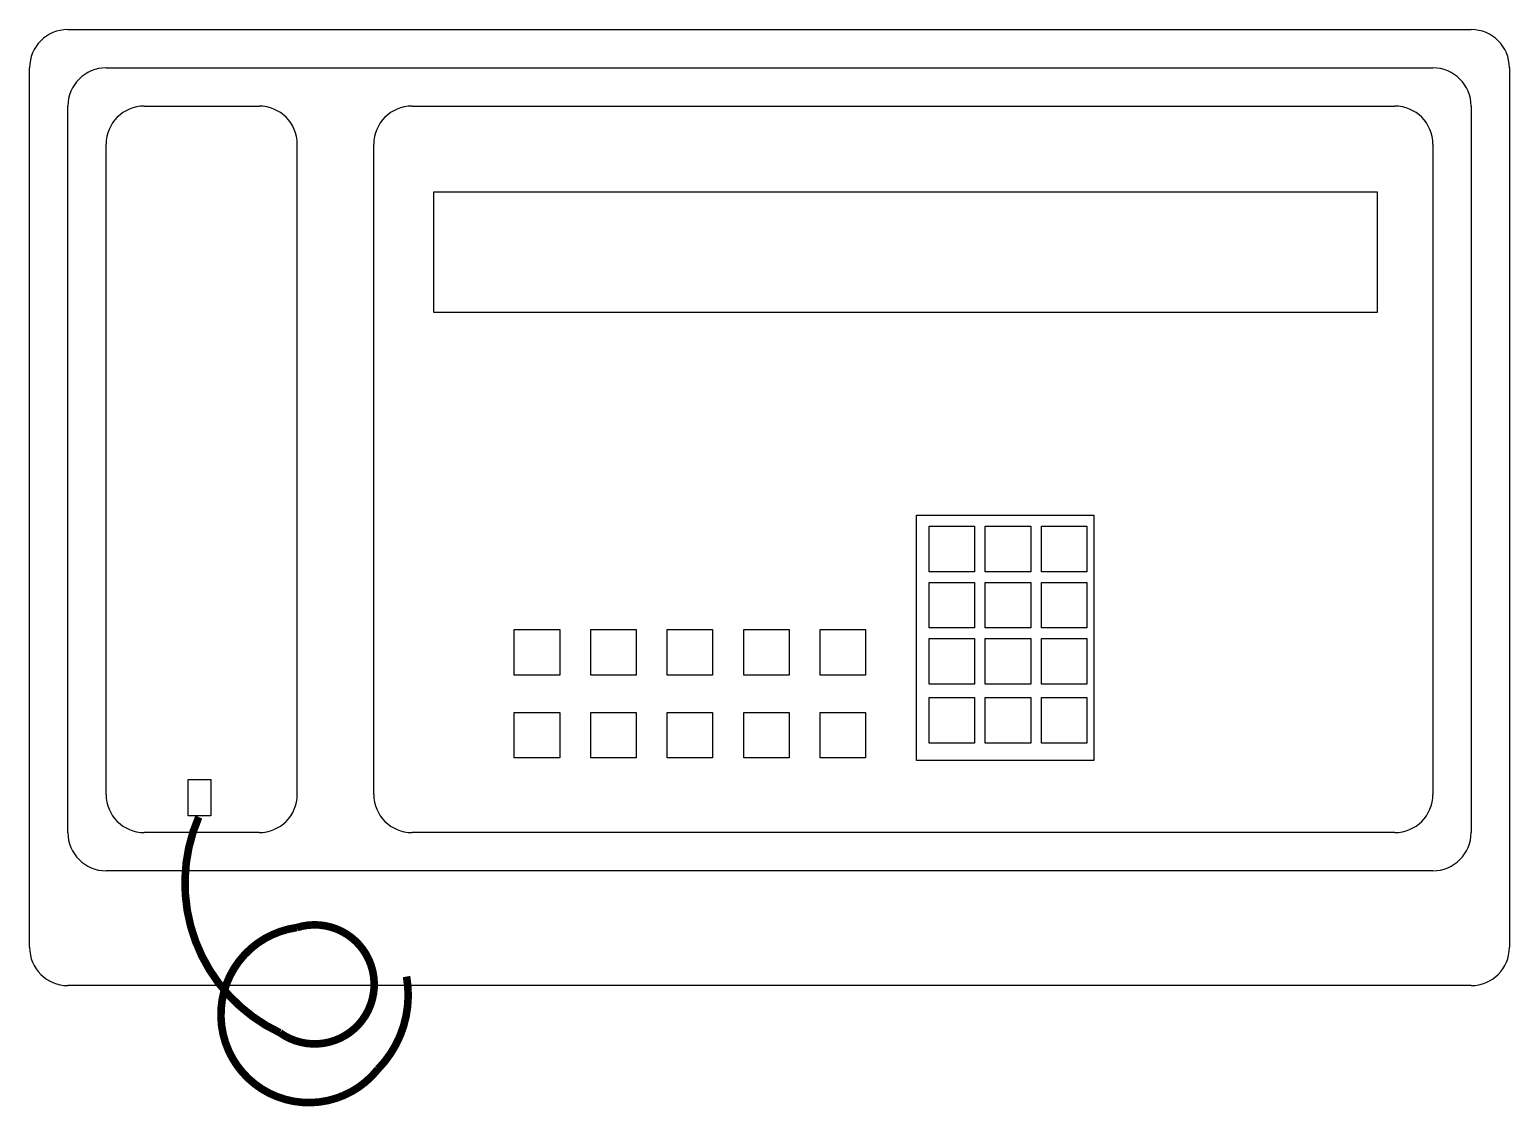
# Model space of a CAD drawing. Extents: x 6.649 to 7.036, y 22.331 to 22.613.
import ezdxf

# ---------------------------------------------------------------- set-up
doc = ezdxf.new("R2010")
doc.units = 0
doc.layers.get('0').update_dxf_attribs({"linetype": 'CONTINUOUS'})

msp = doc.modelspace()

# ---------------------------------------------------------------- linework, layer by layer
at = {"color": 0}
for p, q in [((6.659, 22.61286), (7.02595, 22.61286)), ((6.649, 22.37286), (6.649, 22.60286)), ((6.669, 22.60286), (7.01595, 22.60286)), ((7.03595, 22.60286), (7.03595, 22.37286)), ((6.659, 22.40286), (6.659, 22.59286)), ((6.679, 22.59286), (6.709, 22.59286)), ((6.749, 22.59286), (7.00595, 22.59286)), ((7.02595, 22.59286), (7.02595, 22.40286)), ((6.669, 22.41286), (6.669, 22.58286)), ((6.719, 22.41286), (6.719, 22.58286)), ((6.739, 22.41286), (6.739, 22.58286)), ((7.01595, 22.58286), (7.01595, 22.41286)), ((6.88095, 22.48589), (6.92732, 22.48589)), ((6.88095, 22.42174), (6.88095, 22.48589)), ((6.92732, 22.48589), (6.92732, 22.42174)), ((6.92732, 22.42174), (6.88095, 22.42174)), ((6.709, 22.40286), (6.679, 22.40286)), ((7.00595, 22.40286), (6.749, 22.40286)), ((7.01595, 22.39286), (6.669, 22.39286)), ((7.02595, 22.36286), (6.659, 22.36286))]:
    msp.add_line(p, q, dxfattribs=at)
for points in [[(6.75471, 22.53887), (6.75471, 22.57041), (7.00139, 22.57041), (7.00139, 22.53887)], [(6.8842, 22.48297), (6.89608, 22.48297), (6.89608, 22.47108), (6.8842, 22.47108)], [(6.89889, 22.48297), (6.91077, 22.48297), (6.91077, 22.47108), (6.89889, 22.47108)], [(6.91357, 22.48297), (6.92545, 22.48297), (6.92545, 22.47108), (6.91357, 22.47108)], [(6.8842, 22.46829), (6.89608, 22.46829), (6.89608, 22.4564), (6.8842, 22.4564)], [(6.89889, 22.46829), (6.91077, 22.46829), (6.91077, 22.4564), (6.89889, 22.4564)], [(6.91357, 22.46829), (6.92545, 22.46829), (6.92545, 22.4564), (6.91357, 22.4564)], [(6.77573, 22.45595), (6.78761, 22.45595), (6.78761, 22.44406), (6.77573, 22.44406)], [(6.79573, 22.45595), (6.80761, 22.45595), (6.80761, 22.44406), (6.79573, 22.44406)], [(6.81573, 22.45595), (6.82761, 22.45595), (6.82761, 22.44406), (6.81573, 22.44406)], [(6.83573, 22.45595), (6.84761, 22.45595), (6.84761, 22.44406), (6.83573, 22.44406)], [(6.85573, 22.45595), (6.86761, 22.45595), (6.86761, 22.44406), (6.85573, 22.44406)], [(6.8842, 22.45361), (6.89608, 22.45361), (6.89608, 22.44172), (6.8842, 22.44172)], [(6.89889, 22.45361), (6.91077, 22.45361), (6.91077, 22.44172), (6.89889, 22.44172)], [(6.91357, 22.45361), (6.92545, 22.45361), (6.92545, 22.44172), (6.91357, 22.44172)], [(6.8842, 22.43816), (6.89608, 22.43816), (6.89608, 22.42627), (6.8842, 22.42627)], [(6.89889, 22.43816), (6.91077, 22.43816), (6.91077, 22.42627), (6.89889, 22.42627)], [(6.91357, 22.43816), (6.92545, 22.43816), (6.92545, 22.42627), (6.91357, 22.42627)], [(6.77573, 22.43427), (6.78761, 22.43427), (6.78761, 22.42238), (6.77573, 22.42238)], [(6.79573, 22.43427), (6.80761, 22.43427), (6.80761, 22.42238), (6.79573, 22.42238)], [(6.81573, 22.43427), (6.82761, 22.43427), (6.82761, 22.42238), (6.81573, 22.42238)], [(6.83573, 22.43427), (6.84761, 22.43427), (6.84761, 22.42238), (6.83573, 22.42238)], [(6.85573, 22.43427), (6.86761, 22.43427), (6.86761, 22.42238), (6.85573, 22.42238)], [(6.69048, 22.40725), (6.69048, 22.41675), (6.69642, 22.41675), (6.69642, 22.40725)]]:
    msp.add_lwpolyline(points, close=True, dxfattribs=at)
at = {"color": 0, "const_width": 0.00199}
msp.add_lwpolyline([(6.69323, 22.40693, 0.40574), (6.71445, 22.35052, 1.618522), (6.71886, 22.37802, 1.478802), (6.74006, 22.34097, 0.24273), (6.74757, 22.36521, 0.24273)], format="xyb", dxfattribs=at)
at = {"color": 0}
for centre, start, end in [((6.659, 22.60286), 90, 180), ((7.02595, 22.60286), 0, 90), ((6.669, 22.59286), 90, 180), ((7.01595, 22.59286), 0, 90), ((6.679, 22.58286), 90, 180), ((6.709, 22.58286), 360, 90), ((6.749, 22.58286), 90, 180), ((7.00595, 22.58286), 0, 90), ((6.679, 22.41286), 180, 270), ((6.709, 22.41286), 270, 360), ((6.749, 22.41286), 180, 270), ((7.00595, 22.41286), 270, 0), ((6.669, 22.40286), 180, 270), ((7.01595, 22.40286), 270, 0), ((6.659, 22.37286), 180, 270), ((7.02595, 22.37286), 270, 0)]:
    msp.add_arc(centre, 0.01, start, end, dxfattribs=at)

doc.saveas('drawing.dxf')
